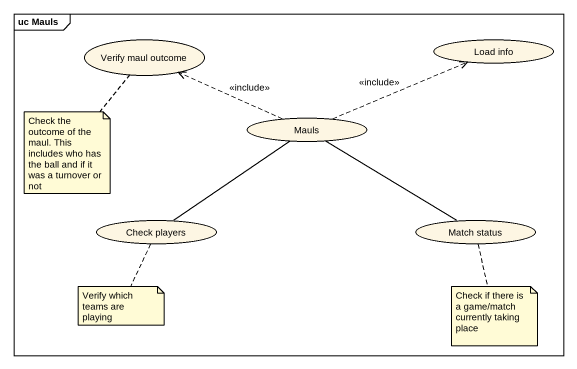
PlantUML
@startuml
mainframe uc Mauls
usecase "Verify maul outcome" as Verify_maul_outcome
usecase "Load info" as Load_info
usecase Mauls
usecase "Check players" as Check_players
usecase "Match status" as Match_status
Mauls .left.> Verify_maul_outcome : <<include>>
Mauls .right.> Load_info : <<include>>
Mauls -- Check_players
Mauls -- Match_status
note bottom of Verify_maul_outcome : Check the outcome of the maul. This includes who has the ball and if it was a turnover or not
note bottom of Check_players : Verify which teams are playing
note bottom of Match_status : Check if there is a game/match currently taking place
@enduml
